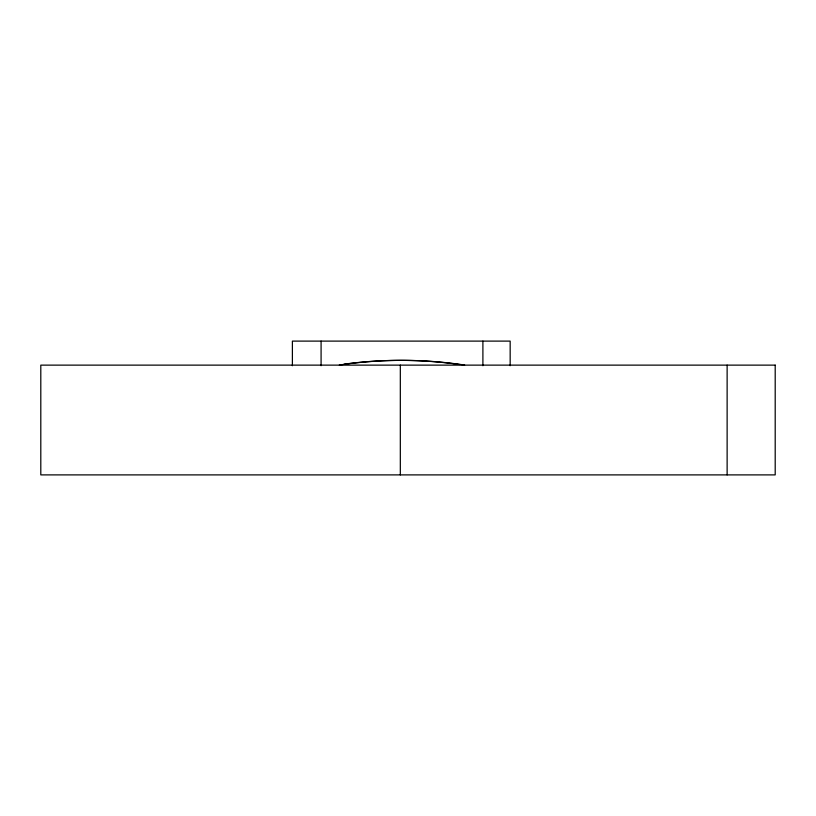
<?xml version="1.0" encoding="UTF-8"?>
<svg xmlns="http://www.w3.org/2000/svg" width="816" height="816" viewBox="0 0 816 816"><rect width="100%" height="100%" fill="white"/><g stroke="black" fill="none" stroke-linecap="round" stroke-linejoin="round"><path stroke-width="1.22" d="M727.127 365.129L727.127 474.892M510.163 365.721L510.163 341.108L292.393 341.108L292.393 365.721M482.899 341.108L482.899 365.721M400.319 365.129L400.319 474.892M321.086 341.108L321.086 365.721M343.995 364.181A422.076 421.709 90 0 1 459.571 364.517M339.313 365.048A422.076 421.709 -90 0 1 464.661 365.048M775.2 365.129L40.8 365.129L40.8 474.892L775.2 474.892L775.2 365.129"/></g></svg>
